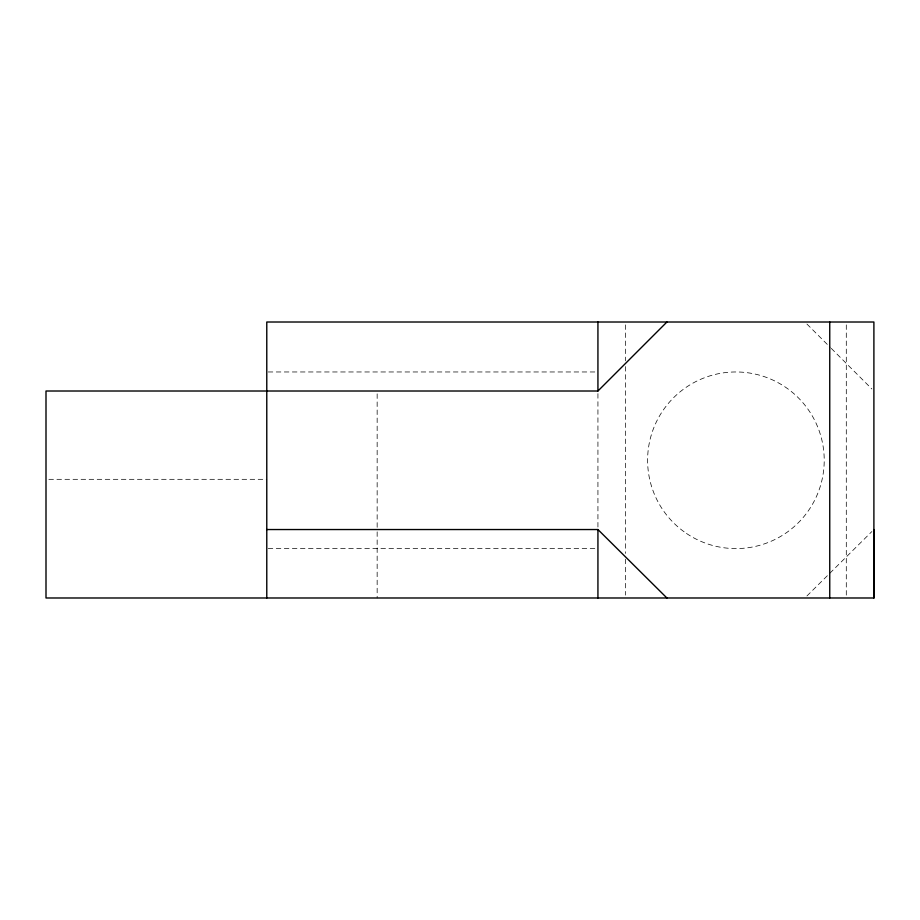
<?xml version="1.0" encoding="UTF-8"?>
<svg xmlns="http://www.w3.org/2000/svg" width="920" height="920" viewBox="0 0 920 920"><rect width="100%" height="100%" fill="white"/><g stroke="black" fill="none" stroke-linecap="round" stroke-linejoin="round"><path stroke-width="0.69" stroke-dasharray="4.6 3.45" d="M806.932 595.964L871.872 531.553M268.203 371.967L597.931 371.967M48.864 479.32L266.777 479.32M268.203 548.584L595.067 548.584M806.932 324.047L830.265 347.38M831.289 348.392L871.872 388.976M846.296 324.886L846.296 595.113M625.531 324.886L625.531 360.824M625.531 366.574L625.531 553.426M625.531 559.176L625.531 595.113M597.931 393.622L597.931 528.333M377.154 393.886L377.154 530.426M377.154 531.863L377.154 597.988M686.446 533.428A88.308 88.308 0 0 0 823.998 466.532A88.308 88.308 0 0 0 697.291 380.857A88.308 88.308 0 0 0 686.446 533.428"/><path stroke-width="1.38" d="M873.896 529.54L874 597.988L46 597.988L46 391.011L597.931 391.011L666.919 322.011M266.777 529.54L597.931 529.54L666.919 597.988M873.896 597.988L873.896 322.011L266.777 322.011L266.777 597.988M829.748 322.011L829.748 597.988M597.931 322.011L597.931 391.011M597.931 529.54L597.931 597.988"/></g></svg>
